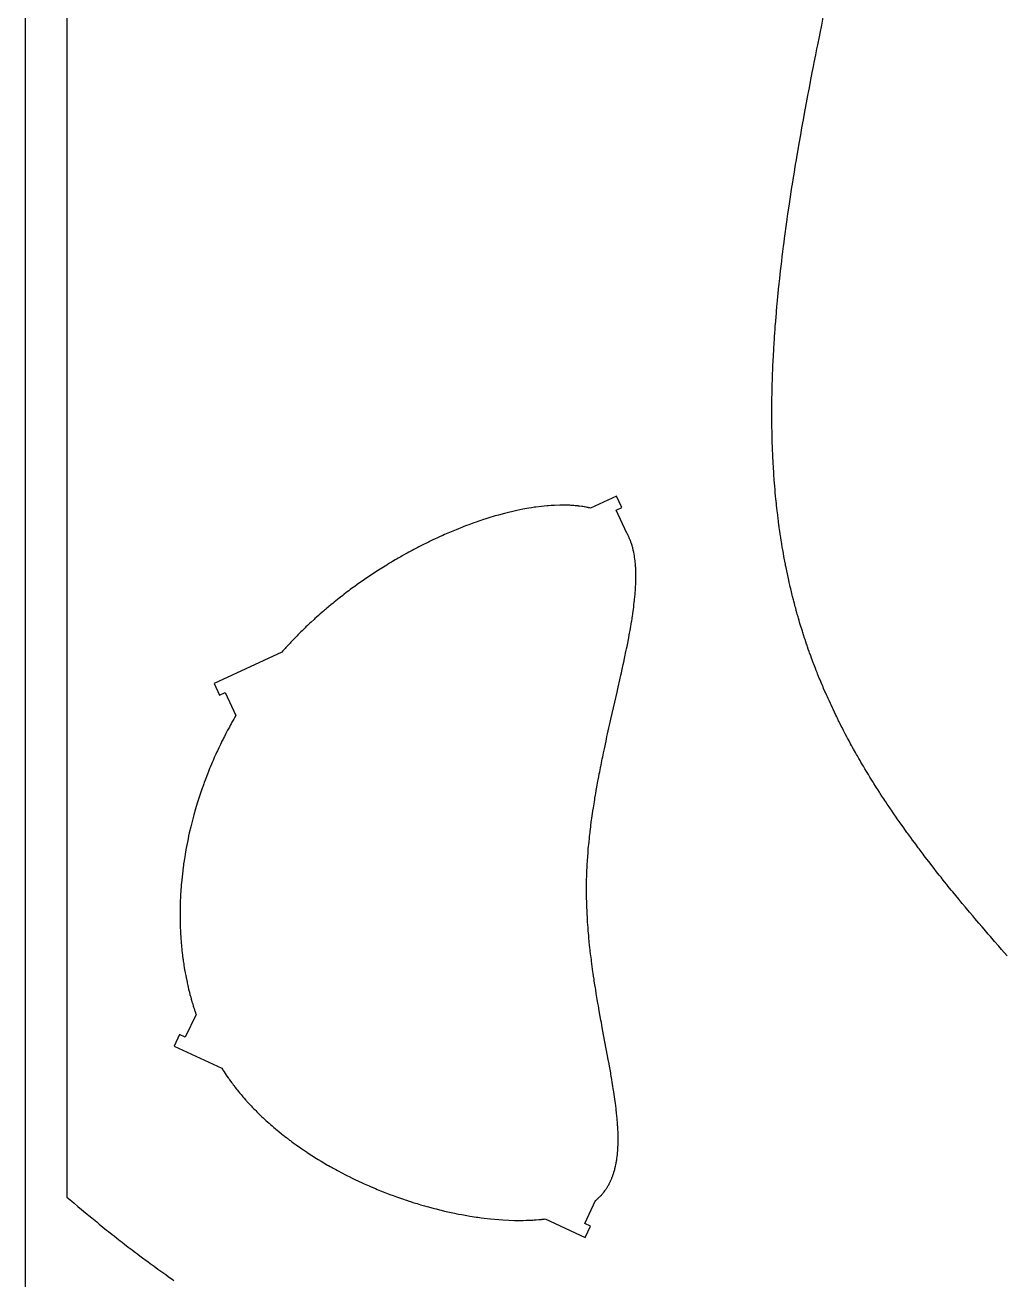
# Model space of a CAD drawing. Header units: metres. Extents: x 392 to 517, y -2 to 248.
# Drawn here: x 392.3 to 438.7, y 113.8 to 173.4 of the extents above; entities that cross this region are included whole.
import ezdxf

# ---------------------------------------------------------------- set-up
doc = ezdxf.new("R2010")
doc.units = ezdxf.units.M
doc.header["$MEASUREMENT"] = 0

msp = doc.modelspace()

# ---------------------------------------------------------------- linework, layer by layer
at = {"flags": 128}
for points in [[(517.347254, -2.443354), (517.347254, 247.556646), (392.347254, 247.556646), (392.347254, -2.443354), (517.347254, -2.443354)], [(394.327229, 188.579188), (394.32906, 117.750541)], [(438.938684, 129.189439), (438.67226, 129.495116), (438.539328, 129.648135), (438.340318, 129.877914), (438.141816, 130.10802), (438.04277, 130.223206), (437.845118, 130.45386), (437.746523, 130.569336), (437.598936, 130.742747), (437.402755, 130.97435), (437.304935, 131.090325), (437.15856, 131.264518), (437.012628, 131.438996), (436.939834, 131.526346), (436.810716, 131.681824), (436.746302, 131.759657), (436.649866, 131.876525), (436.50564, 132.052103), (436.361947, 132.228025), (436.290306, 132.316118), (436.147448, 132.492578), (436.076237, 132.580948), (435.969697, 132.713682), (435.857826, 132.853756), (435.802036, 132.923886), (435.718536, 133.0292), (435.59371, 133.187446), (435.469404, 133.346027), (435.407452, 133.425446), (435.283955, 133.584548), (435.222414, 133.664234), (435.130368, 133.783932), (435.008143, 133.943854), (434.94725, 134.023957), (434.85619, 134.144291), (434.76547, 134.264844), (434.72024, 134.325205), (434.600055, 134.486443), (434.5402, 134.567215), (434.5402, 134.567215), (434.450719, 134.688567), (434.361606, 134.810156), (434.317189, 134.87104), (434.228637, 134.992992), (434.184504, 135.05406), (434.118485, 135.145778), (434.001661, 135.309182), (433.943513, 135.391055), (433.856625, 135.514079), (433.770145, 135.637366), (433.72706, 135.699109), (433.641201, 135.822797), (433.598429, 135.884742), (433.534472, 135.977789), (433.44957, 136.102094), (433.407282, 136.164351), (433.344056, 136.25787), (433.249684, 136.398449), (433.17552, 136.509783), (433.138572, 136.565537), (433.08332, 136.649276), (433.000826, 136.775133), (432.918798, 136.90129), (432.877961, 136.964483), (432.796644, 137.091099), (432.756165, 137.154522), (432.695674, 137.249804), (432.615446, 137.377123), (432.575517, 137.440901), (432.515856, 137.536719), (432.426895, 137.680786), (432.357058, 137.79491), (432.322291, 137.852069), (432.270332, 137.937932), (432.192825, 138.067004), (432.115843, 138.196415), (432.07755, 138.261248), (432.001364, 138.391172), (431.963473, 138.456264), (431.90689, 138.554066), (431.831922, 138.684775), (431.794645, 138.750263), (431.738988, 138.848662), (431.656092, 138.99664), (431.591098, 139.113886), (431.558769, 139.172617), (431.510487, 139.260851), (431.438543, 139.39351), (431.367179, 139.526543), (431.331716, 139.5932), (431.261231, 139.7268), (431.226211, 139.793743), (431.17396, 139.894337), (431.104816, 140.028802), (431.07047, 140.09618), (431.019237, 140.197431), (430.968347, 140.298903), (430.943032, 140.349723), (430.883373, 140.470408), (430.853727, 140.53087), (430.809489, 140.621711), (430.743656, 140.758309), (430.678454, 140.895315), (430.646092, 140.963972), (430.581846, 141.101594), (430.549965, 141.170561), (430.502446, 141.274206), (430.439656, 141.412767), (430.408506, 141.482206), (430.36209, 141.586562), (430.316046, 141.691159), (430.293164, 141.743547), (430.232603, 141.883545), (430.202574, 141.953706), (430.157846, 142.059152), (430.113499, 142.164842), (430.091469, 142.21778), (430.047696, 142.32384), (430.025954, 142.376964), (429.993522, 142.456765), (429.942716, 142.583158), (429.917518, 142.646487), (429.879979, 142.741646), (429.824251, 142.88476), (429.769225, 143.028326), (429.741977, 143.10028), (429.688011, 143.244529), (429.661295, 143.316826), (429.621555, 143.425488), (429.569197, 143.570774), (429.543288, 143.643592), (429.504763, 143.753038), (429.466648, 143.862747), (429.447744, 143.917701), (429.443769, 143.929301), (429.425147, 143.983873), (429.388256, 144.093064), (429.351838, 144.202316), (429.32782, 144.275184), (429.280413, 144.421002), (429.245406, 144.530436), (429.222327, 144.603426), (429.176794, 144.749485), (429.154339, 144.822555), (429.110049, 144.968775), (429.066585, 145.115101), (429.038067, 145.212711), (429.019258, 145.277811), (428.982127, 145.408072), (428.966535, 145.463485), (428.935701, 145.574354), (428.905332, 145.685284), (428.885343, 145.75927), (428.845979, 145.907322), (428.81699, 146.018429), (428.797917, 146.092534), (428.760376, 146.240821), (428.741907, 146.315003), (428.705567, 146.463445), (428.67002, 146.611989), (428.64676, 146.711075), (428.631447, 146.777157), (428.601284, 146.909381), (428.576312, 147.021007), (428.559906, 147.095455), (428.52767, 147.244427), (428.511839, 147.318949), (428.480748, 147.468068), (428.450412, 147.617285), (428.430606, 147.716816), (428.417586, 147.783194), (428.391988, 147.916007), (428.377845, 147.990748), (428.350112, 148.1403), (428.32311, 148.289946), (428.305512, 148.389763), (428.293958, 148.45633), (428.271277, 148.589519), (428.246434, 148.739444), (428.230266, 148.839445), (428.219662, 148.906135), (428.198868, 149.039568), (428.183635, 149.139689), (428.173651, 149.206459), (428.154093, 149.340051), (428.144517, 149.406874), (428.12577, 149.540571), (428.107559, 149.674337), (428.095714, 149.763553), (428.087949, 149.823047), (428.072731, 149.942075), (428.051777, 150.111643), (428.038271, 150.224748), (428.029471, 150.300178), (428.012359, 150.4511), (427.999949, 150.564346), (427.991877, 150.63987), (427.97621, 150.790979), (427.968615, 150.866564), (427.953896, 151.017795), (427.939803, 151.169107), (427.930753, 151.270026), (427.924871, 151.337325), (427.913472, 151.47197), (427.899734, 151.642469), (427.891, 151.75619), (427.885365, 151.832028), (427.874542, 151.983761), (427.866814, 152.097612), (427.861845, 152.173536), (427.852347, 152.32544), (427.847815, 152.401421), (427.839185, 152.553437), (427.831127, 152.705528), (427.82607, 152.806962), (427.822839, 152.874603), (427.816708, 153.009928), (427.809579, 153.181279), (427.805214, 153.295564), (427.802476, 153.371775), (427.797407, 153.524251), (427.793961, 153.638654), (427.791831, 153.714945), (427.787972, 153.867577), (427.786241, 153.943918), (427.783174, 154.096653), (427.780629, 154.249454), (427.77922, 154.351359), (427.778407, 154.419312), (427.777085, 154.555257), (427.776514, 154.632347), (427.775756, 154.786575), (427.775506, 154.940869), (427.77562, 155.043768), (427.776513, 155.249652), (427.777759, 155.404139), (427.778863, 155.507166), (427.781717, 155.713302), (427.781717, 155.713302), (427.783465, 155.816412), (427.787596, 156.022713), (427.792563, 156.229122), (427.796335, 156.366788), (427.799051, 156.458591), (427.804965, 156.642259), (427.812123, 156.842264), (427.817304, 156.975535), (427.820937, 157.064353), (427.828631, 157.24192), (427.83477, 157.375036), (427.839037, 157.463753), (427.847985, 157.641118), (427.852664, 157.729768), (427.862426, 157.907002), (427.872722, 158.084151), (427.879878, 158.202203), (427.884777, 158.280883), (427.894881, 158.438195), (427.906402, 158.610313), (427.914348, 158.725016), (427.930868, 158.95432), (427.939438, 159.068922), (427.957187, 159.298029), (427.975739, 159.527005), (427.988544, 159.679586), (427.997273, 159.781276), (428.015186, 159.984581), (428.030765, 160.156046), (428.041384, 160.270318), (428.063176, 160.498772), (428.074345, 160.612956), (428.09722, 160.841236), (428.120801, 161.069402), (428.136907, 161.221451), (428.147813, 161.32279), (428.170025, 161.525403), (428.189175, 161.696291), (428.202147, 161.810184), (428.228577, 162.037891), (428.242031, 162.151706), (428.269412, 162.37926), (428.297412, 162.606715), (428.316416, 162.758296), (428.329233, 162.859327), (428.355218, 163.061332), (428.377501, 163.231716), (428.392535, 163.345276), (428.423029, 163.572329), (428.438485, 163.685821), (428.469809, 163.91274), (428.501673, 164.139571), (428.52321, 164.290745), (428.537697, 164.391506), (428.566975, 164.59298), (428.59199, 164.762924), (428.608822, 164.876195), (428.642855, 165.102677), (428.660053, 165.215888), (428.694806, 165.442254), (428.730025, 165.668545), (428.753759, 165.819365), (428.801822, 166.120908), (428.8292, 166.290471), (428.847585, 166.403491), (428.884673, 166.629481), (428.903372, 166.742451), (428.941076, 166.968341), (428.979178, 167.194167), (429.004796, 167.344683), (429.056538, 167.645634), (429.085934, 167.814871), (429.145331, 168.153249), (429.205512, 168.4915), (429.246052, 168.716934), (429.273259, 168.867193), (429.328096, 169.167645), (429.359183, 169.33661), (429.421857, 169.67446), (429.485173, 170.012206), (429.527726, 170.237315), (429.556242, 170.387364), (429.613613, 170.687407), (429.695024, 171.109225), (429.749747, 171.390364), (429.786418, 171.57776), (429.860193, 171.952481), (429.915881, 172.233465), (429.953166, 172.420762), (430.028099, 172.795297), (430.065736, 172.982537), (430.141324, 173.356967), (430.217297, 173.731334)], [(420.897078, 149.254304), (420.389936, 150.341873), (420.661828, 150.468659), (420.408257, 151.012443), (419.17673, 150.438173), (419.120784, 150.451326), (419.083134, 150.459739), (419.057878, 150.465188), (419.006994, 150.475708), (418.968507, 150.483266), (418.942697, 150.488147), (418.890711, 150.497531), (418.864537, 150.502034), (418.811828, 150.510664), (418.758644, 150.518792), (418.650864, 150.533547), (418.609966, 150.538565), (418.582557, 150.541755), (418.527396, 150.547762), (418.499645, 150.550579), (418.443806, 150.555842), (418.387518, 150.560609), (418.273618, 150.568662), (418.24487, 150.570367), (418.187051, 150.57341), (418.128803, 150.575961), (418.011039, 150.579596), (417.951532, 150.580681), (417.83129, 150.581392), (417.709436, 150.580164), (417.461036, 150.57192), (417.429556, 150.57035), (417.366316, 150.56685), (417.302705, 150.562872), (417.174389, 150.553489), (417.109693, 150.548085), (416.979243, 150.535857), (416.847414, 150.521742), (416.579753, 150.487884), (416.512029, 150.478253), (416.37564, 150.457596), (416.238024, 150.435088), (415.959253, 150.384549), (415.675987, 150.326697), (415.097067, 150.189307), (414.80196, 150.109894), (414.653114, 150.067535), (414.353007, 149.977551), (414.201816, 149.929942), (414.04991, 149.880598), (413.973701, 149.855279), (413.820789, 149.803348), (413.744096, 149.77674), (413.628771, 149.736025), (413.474494, 149.680247), (413.397147, 149.651721), (413.280877, 149.608139), (413.164321, 149.563608), (413.10594, 149.540987), (412.793503, 149.416366), (412.636665, 149.351558), (412.479459, 149.285093), (412.400729, 149.251243), (412.243036, 149.182311), (412.164082, 149.147231), (412.045527, 149.093846), (411.887247, 149.021244), (411.808028, 148.984335), (411.689112, 148.928217), (411.570105, 148.871193), (411.510572, 148.842343), (411.351735, 148.764311), (411.272281, 148.724697), (411.153067, 148.664533), (411.033827, 148.603479), (410.974201, 148.572619), (410.854948, 148.510236), (410.795324, 148.478714), (410.705896, 148.431018), (410.546955, 148.345007), (410.467513, 148.301419), (410.348399, 148.235312), (410.229356, 148.168337), (410.169865, 148.134525), (410.050955, 148.066255), (409.991539, 148.031797), (409.902469, 147.979708), (409.783819, 147.909509), (409.724545, 147.874089), (409.635704, 147.820562), (409.546951, 147.766557), (409.502609, 147.739376), (409.188039, 147.542677), (409.031302, 147.442096), (408.874975, 147.340037), (408.796977, 147.288456), (408.64133, 147.184196), (408.563691, 147.131519), (408.447474, 147.051822), (408.292991, 146.944292), (408.215963, 146.889987), (408.100698, 146.807856), (407.98578, 146.72492), (407.928455, 146.683152), (407.776043, 146.570792), (407.700093, 146.514082), (407.5865, 146.428356), (407.473318, 146.34184), (407.416886, 146.298287), (407.304348, 146.210592), (407.248245, 146.166452), (407.164305, 146.099875), (407.015729, 145.980438), (406.941762, 145.920204), (406.868014, 145.859627), (406.831224, 145.82921), (406.757813, 145.768121), (406.721194, 145.737449), (406.666374, 145.691281), (406.593488, 145.629428), (406.557134, 145.598375), (406.502718, 145.551636), (406.421352, 145.481174), (406.349292, 145.418184), (406.313357, 145.386563), (406.259575, 145.338976), (406.179177, 145.267243), (406.099113, 145.195089), (406.059208, 145.158855), (405.918027, 145.029177), (405.847854, 144.963844), (405.777966, 144.898183), (405.74313, 144.86523), (405.673676, 144.799079), (405.63906, 144.765882), (405.587274, 144.715934), (405.518491, 144.649052), (405.484213, 144.61549), (405.43294, 144.564996), (405.356359, 144.488916), (405.288621, 144.420947), (405.254871, 144.386843), (405.204397, 144.335538), (405.129029, 144.258243), (405.054078, 144.180546), (405.016761, 144.141548), (404.950682, 144.07197), (404.91777, 144.037064), (404.868563, 143.984556), (404.795118, 143.905464), (404.722118, 143.825976), (404.685786, 143.786084), (404.613463, 143.706005), (404.577473, 143.665819), (404.523705, 143.605355), (401.31732, 142.110193), (401.570891, 141.566408), (401.842783, 141.693194), (402.349925, 140.605624), (402.285996, 140.495936), (402.243785, 140.422603), (402.215826, 140.373624), (402.160344, 140.275451), (402.119116, 140.201635), (402.091814, 140.152337), (402.037647, 140.053533), (402.010783, 140.004029), (401.957496, 139.904817), (401.904796, 139.805339), (401.869991, 139.738874), (401.801166, 139.605601), (401.762914, 139.530437), (401.737598, 139.48025), (401.68741, 139.379689), (401.662539, 139.329318), (401.613243, 139.228395), (401.564543, 139.127236), (401.532408, 139.059668), (401.468935, 138.924227), (401.445408, 138.873335), (401.398802, 138.771384), (401.352799, 138.669218), (401.322464, 138.600989), (401.262599, 138.464255), (401.218406, 138.361467), (401.189281, 138.292831), (401.131839, 138.155301), (401.103524, 138.086409), (401.047705, 137.948379), (400.992973, 137.810028), (400.886777, 137.532406), (400.84808, 137.427996), (400.822625, 137.358301), (400.772538, 137.218705), (400.747908, 137.148808), (400.699473, 137.008819), (400.652143, 136.868582), (400.560808, 136.587402), (400.516809, 136.446481), (400.516809, 136.446481), (400.432162, 136.16403), (400.352002, 135.880838), (400.20523, 135.312567), (400.138665, 135.027658), (400.107097, 134.885048), (400.076675, 134.742347), (400.061896, 134.670966), (400.005659, 134.385271), (399.979274, 134.242339), (399.954049, 134.099364), (399.941873, 134.027864), (399.918392, 133.884846), (399.907089, 133.81333), (399.890683, 133.706052), (399.869832, 133.563013), (399.859846, 133.491496), (399.845417, 133.384227), (399.831651, 133.27697), (399.825016, 133.223347), (399.792436, 132.937452), (399.777923, 132.79458), (399.764597, 132.651773), (399.758381, 132.580398), (399.746843, 132.437709), (399.741522, 132.366398), (399.734102, 132.259477), (399.725257, 132.117008), (399.721285, 132.045817), (399.715891, 131.939086), (399.711175, 131.832428), (399.709071, 131.779127), (399.704293, 131.63709), (399.702357, 131.566127), (399.700023, 131.459757), (399.698371, 131.35348), (399.697802, 131.300377), (399.697178, 131.194246), (399.697123, 131.141219), (399.697362, 131.061729), (399.70135, 130.779607), (399.705184, 130.638864), (399.710249, 130.498346), (399.713244, 130.428175), (399.720161, 130.288017), (399.724083, 130.218031), (399.730548, 130.113174), (399.740254, 129.973598), (399.745573, 129.903913), (399.754137, 129.799518), (399.763401, 129.695286), (399.768297, 129.643232), (399.782214, 129.504631), (399.789642, 129.435446), (399.801373, 129.331819), (399.813811, 129.228375), (399.820296, 129.176722), (399.833797, 129.073561), (399.840813, 129.022053), (399.851672, 128.944883), (399.871964, 128.80797), (399.882586, 128.73965), (399.899113, 128.637344), (399.916356, 128.535252), (399.925246, 128.484287), (399.943563, 128.382522), (399.952992, 128.331724), (399.967471, 128.255632), (399.987406, 128.154379), (399.997644, 128.10384), (400.013339, 128.028142), (400.02944, 127.95258), (400.037643, 127.914849), (400.067635, 127.780978), (400.083114, 127.71421), (400.106938, 127.614268), (400.131489, 127.514585), (400.144038, 127.464842), (400.169682, 127.365555), (400.182778, 127.316013), (400.202764, 127.241826), (400.230053, 127.143152), (400.243972, 127.09392), (400.265195, 127.020203), (400.28683, 126.946647), (400.297803, 126.90993), (400.32757, 126.812218), (400.34273, 126.763472), (400.365815, 126.690492), (400.389316, 126.617681), (400.401222, 126.58134), (400.425347, 126.508786), (400.437565, 126.472574), (400.456088, 126.418338), (399.948946, 125.330769), (399.677054, 125.457555), (399.423483, 124.91377), (401.677334, 123.862782), (401.724434, 123.789012), (401.7482, 123.752249), (401.784119, 123.69726), (401.838606, 123.615126), (401.893824, 123.533415), (401.921707, 123.49272), (401.978023, 123.411652), (402.006456, 123.371281), (402.04945, 123.310928), (402.107419, 123.230841), (402.136679, 123.190964), (402.180914, 123.131356), (402.225565, 123.072), (402.248045, 123.042417), (402.29105, 122.986378), (402.319927, 122.949146), (402.378174, 122.874988), (402.407543, 122.838063), (402.466765, 122.764521), (402.526629, 122.691388), (402.566891, 122.642862), (402.593889, 122.610612), (402.648256, 122.546357), (402.679053, 122.510356), (402.741111, 122.438665), (402.803781, 122.367385), (402.845898, 122.320095), (402.874124, 122.288671), (402.93093, 122.226067), (402.995396, 122.15603), (403.038699, 122.109568), (403.067711, 122.078696), (403.126077, 122.017199), (403.170148, 121.971292), (403.199669, 121.940789), (403.259046, 121.880032), (403.2889, 121.849777), (403.348937, 121.789514), (403.409408, 121.72958), (403.531635, 121.610705), (403.566316, 121.57751), (403.636074, 121.511434), (403.706354, 121.445779), (403.753494, 121.402242), (403.785047, 121.373321), (403.848454, 121.315729), (403.920261, 121.251335), (403.968408, 121.208641), (404.000627, 121.180282), (404.065354, 121.123815), (404.11415, 121.081684), (404.146798, 121.053701), (404.212376, 120.997987), (404.245304, 120.970255), (404.311436, 120.915043), (404.377932, 120.860167), (404.511995, 120.751423), (404.588022, 120.690846), (404.63895, 120.650698), (404.673008, 120.624038), (404.741377, 120.570972), (404.792874, 120.531394), (404.827308, 120.505115), (404.896422, 120.45281), (404.9311, 120.426784), (405.000697, 120.374987), (405.070611, 120.323529), (405.211368, 120.221633), (405.264465, 120.183773), (405.299957, 120.15864), (405.371162, 120.108628), (405.406874, 120.083751), (405.478516, 120.034251), (405.550441, 119.985094), (405.695129, 119.887805), (405.731471, 119.863697), (405.804357, 119.815739), (405.877506, 119.768124), (406.024577, 119.673926), (406.09849, 119.627344), (406.247045, 119.535215), (406.396544, 119.444468), (406.698219, 119.267135), (406.740915, 119.242644), (406.826502, 119.193991), (406.912342, 119.145779), (406.969705, 119.113884), (407.084753, 119.050682), (407.171311, 119.003797), (407.229143, 118.972786), (407.3451, 118.911357), (407.403222, 118.880938), (407.519741, 118.820693), (407.636615, 118.761241), (407.714721, 118.722046), (407.871365, 118.644715), (407.959721, 118.601838), (408.018717, 118.573502), (408.136924, 118.517427), (408.196131, 118.489689), (408.31474, 118.434813), (408.31474, 118.434813), (408.433598, 118.380736), (408.512968, 118.34513), (408.671997, 118.274988), (408.731728, 118.249053), (408.851332, 118.197786), (408.971114, 118.147325), (409.051059, 118.114133), (409.211147, 118.048825), (409.331367, 118.000789), (409.411579, 117.969215), (409.572136, 117.907149), (409.652472, 117.876658), (409.813237, 117.816761), (409.974094, 117.758315), (410.295932, 117.645784), (410.386448, 117.615185), (410.446784, 117.595042), (410.567432, 117.555374), (410.62774, 117.535848), (410.748312, 117.497415), (410.868813, 117.459808), (410.9491, 117.435195), (411.109541, 117.387073), (411.169654, 117.369407), (411.289784, 117.334698), (411.409773, 117.300819), (411.489679, 117.278695), (411.649263, 117.235559), (411.768733, 117.204181), (411.848267, 117.183726), (412.007043, 117.143933), (412.086277, 117.124595), (412.24441, 117.087038), (412.402067, 117.050976), (412.715805, 116.983348), (412.832867, 116.959537), (412.910717, 116.944133), (413.065936, 116.914457), (413.143296, 116.900185), (413.297493, 116.872776), (413.450963, 116.846881), (413.755569, 116.799647), (413.831207, 116.78879), (413.981835, 116.76822), (414.131567, 116.749178), (414.428194, 116.715689), (415.009053, 116.667179), (415.292687, 116.652204), (415.571392, 116.643447), (415.708803, 116.641408), (415.979556, 116.642023), (416.112822, 116.644682), (416.244632, 116.648915), (416.309979, 116.651621), (416.439535, 116.658218), (416.503734, 116.662108), (416.567541, 116.666393), (416.599296, 116.668685), (416.725312, 116.678839), (416.78771, 116.684511), (416.849694, 116.69058), (416.88053, 116.693764), (416.941887, 116.700429), (416.972406, 116.70391), (417.017984, 116.709319), (418.920996, 115.82193), (419.174567, 116.365715), (418.902675, 116.4925), (419.409817, 117.58007), (419.442952, 117.60791), (419.464705, 117.626695), (419.479058, 117.639318), (419.507408, 117.664801), (419.52836, 117.684122), (419.54218, 117.697101), (419.569471, 117.723296), (419.582941, 117.736511), (419.609532, 117.763177), (419.635662, 117.790156), (419.652826, 117.808315), (419.686545, 117.845049), (419.705157, 117.865954), (419.717424, 117.879987), (419.74162, 117.908285), (419.75355, 117.922549), (419.777075, 117.951309), (419.800157, 117.980374), (419.8153, 117.999921), (419.845002, 118.039419), (419.855941, 118.054371), (419.877492, 118.0845), (419.898613, 118.114931), (419.912456, 118.135386), (419.939573, 118.176695), (419.959418, 118.208025), (419.972415, 118.229077), (419.997851, 118.271578), (420.010293, 118.293025), (420.034627, 118.336314), (420.058234, 118.380124), (420.103296, 118.469302), (420.115458, 118.494756), (420.123442, 118.511815), (420.139115, 118.54615), (420.146805, 118.563425), (420.161892, 118.598191), (420.176592, 118.633243), (420.186179, 118.656769), (420.204842, 118.7042), (420.211667, 118.722117), (420.225034, 118.758162), (420.238026, 118.794488), (420.246481, 118.818862), (420.262898, 118.867982), (420.274783, 118.905147), (420.282504, 118.930078), (420.297465, 118.980308), (420.304706, 119.005608), (420.318715, 119.056572), (420.332097, 119.108023), (420.357009, 119.212374), (420.369951, 119.271914), (420.378158, 119.311944), (420.383443, 119.338778), (420.39357, 119.392802), (420.400782, 119.433629), (420.405409, 119.460994), (420.41423, 119.516075), (420.418427, 119.54379), (420.426397, 119.599569), (420.433807, 119.65581), (420.446973, 119.769669), (420.451351, 119.812837), (420.454102, 119.841757), (420.459206, 119.899936), (420.461561, 119.929195), (420.46588, 119.988048), (420.469683, 120.047347), (420.475771, 120.167276), (420.476981, 120.197533), (420.479033, 120.258377), (420.480599, 120.319655), (420.4823, 120.44351), (420.482449, 120.506082), (420.481375, 120.632501), (420.478516, 120.760606), (420.467656, 121.021798), (420.463411, 121.096439), (420.4603, 121.146485), (420.453415, 121.247254), (420.449647, 121.297976), (420.441473, 121.40009), (420.432468, 121.50309), (420.426014, 121.572246), (420.421514, 121.618565), (420.412053, 121.711718), (420.406464, 121.764417), (420.394724, 121.870457), (420.382252, 121.977347), (420.373543, 122.049076), (420.367564, 122.097102), (420.355204, 122.193647), (420.340672, 122.30304), (420.330626, 122.376425), (420.309703, 122.524275), (420.29884, 122.598736), (420.276342, 122.74872), (420.25286, 122.900101), (420.236685, 123.00179), (420.203156, 123.206984), (420.183643, 123.323456), (420.170387, 123.401519), (420.143312, 123.558632), (420.129506, 123.637677), (420.10139, 123.796731), (420.072645, 123.957056), (420.05316, 124.064635), (420.013483, 124.281441), (419.983171, 124.445463), (419.921347, 124.777073), (419.79438, 125.454022), (419.73008, 125.799059), (419.687197, 126.031412), (419.665797, 126.148269), (419.633795, 126.324392), (419.586112, 126.590419), (419.544179, 126.828699), (419.523412, 126.948464), (419.492557, 127.128876), (419.462101, 127.310189), (419.447039, 127.401177), (419.417282, 127.583807), (419.402599, 127.675443), (419.380839, 127.813292), (419.352352, 127.997816), (419.338349, 128.090383), (419.317664, 128.229609), (419.297382, 128.369278), (419.297382, 128.369278), (419.287399, 128.439277), (419.252805, 128.689025), (419.236065, 128.814396), (419.219716, 128.94009), (419.211693, 129.003057), (419.19596, 129.129227), (419.188254, 129.192428), (419.176902, 129.287374), (419.16216, 129.414232), (419.154962, 129.477773), (419.144389, 129.573223), (419.129043, 129.716702), (419.115935, 129.84454), (419.109575, 129.908564), (419.100282, 130.004729), (419.086911, 130.149262), (419.074244, 130.294129), (419.06818, 130.366686), (419.057858, 130.495875), (419.05292, 130.560564), (419.045797, 130.657712), (419.035765, 130.80369), (419.026537, 130.949967), (419.02223, 131.023215), (419.014248, 131.169925), (419.010578, 131.243386), (419.005481, 131.353705), (419.000087, 131.48465), (418.997657, 131.550201), (418.994352, 131.648622), (418.991462, 131.747156), (418.990173, 131.796464), (418.987916, 131.895162), (418.986948, 131.944552), (418.985699, 132.018685), (418.984419, 132.11762), (418.983945, 132.167125), (418.983445, 132.24143), (418.983174, 132.352992), (418.983422, 132.452259), (418.983721, 132.501928), (418.984391, 132.576474), (418.985897, 132.688388), (418.988014, 132.800414), (418.989305, 132.856467), (418.991434, 132.937094), (418.993031, 132.990875), (418.996648, 133.098505), (418.998665, 133.152352), (419.003113, 133.26011), (419.008105, 133.367947), (419.011731, 133.439881), (419.01428, 133.487854), (419.01969, 133.583841), (419.022913, 133.637857), (419.029747, 133.745935), (419.037089, 133.854071), (419.042261, 133.926191), (419.053264, 134.070497), (419.062082, 134.178779), (419.068225, 134.250988), (419.081136, 134.395454), (419.0879, 134.467707), (419.102031, 134.612246), (419.11695, 134.756822), (419.127326, 134.853219), (419.14908, 135.046033), (419.155435, 135.100264), (419.168449, 135.208723), (419.181863, 135.317176), (419.191023, 135.389472), (419.209857, 135.534045), (419.224421, 135.64245), (419.234335, 135.714707), (419.254644, 135.859181), (419.265033, 135.931396), (419.286271, 136.075773), (419.308106, 136.220071), (419.322983, 136.316221), (419.353486, 136.508386), (419.371067, 136.616393), (419.382953, 136.68836), (419.407107, 136.832197), (419.419372, 136.904064), (419.444263, 137.04769), (419.469622, 137.191161), (419.486778, 137.286717), (419.521666, 137.477593), (419.534939, 137.549086), (419.561784, 137.691925), (419.58901, 137.834559), (419.607364, 137.929528), (419.644532, 138.119163), (419.672789, 138.261111), (419.691798, 138.355605), (419.7302, 138.544244), (419.749583, 138.638383), (419.788681, 138.826282), (419.828187, 139.013655), (419.908241, 139.386715), (419.953773, 139.595508), (419.984287, 139.734258), (420.045612, 140.010639), (420.076385, 140.148247), (420.138057, 140.422242), (420.199769, 140.694532), (420.322706, 141.233642), (420.430621, 141.706242), (420.483818, 141.940043), (420.562359, 142.287444), (420.613729, 142.51675), (420.639076, 142.630692), (420.676637, 142.800691), (420.725791, 143.025614), (420.74994, 143.137309), (420.78559, 143.303874), (420.820514, 143.46924), (420.837689, 143.551465), (420.867728, 143.696876), (420.882502, 143.769209), (420.904345, 143.877235), (420.936368, 144.038195), (420.967461, 144.197836), (420.982644, 144.277154), (421.012257, 144.434766), (421.026674, 144.513054), (421.0478, 144.629829), (421.083816, 144.835451), (421.101058, 144.937296), (421.117771, 145.038486), (421.125925, 145.088833), (421.141819, 145.189027), (421.149556, 145.238871), (421.160894, 145.313319), (421.175504, 145.411984), (421.182588, 145.461058), (421.192932, 145.534341), (421.207804, 145.643524), (421.220361, 145.739821), (421.226402, 145.7877), (421.235159, 145.85918), (421.247604, 145.96563), (421.259201, 146.071146), (421.264677, 146.12355), (421.273868, 146.216125), (421.2782, 146.262129), (421.284364, 146.330776), (421.292846, 146.432934), (421.300395, 146.534108), (421.303814, 146.584322), (421.307998, 146.650885), (421.309928, 146.683998), (421.312618, 146.733457), (421.316189, 146.807168), (421.322382, 146.979572), (421.324254, 147.064538), (421.325293, 147.148668), (421.325496, 147.190418), (421.325259, 147.27328), (421.324816, 147.314391), (421.323742, 147.375655), (421.321535, 147.456583), (421.320096, 147.49672), (421.317513, 147.556514), (421.314415, 147.615812), (421.312672, 147.645273), (421.307383, 147.723223), (421.304386, 147.761862), (421.299445, 147.819395), (421.293965, 147.876417), (421.29102, 147.904735), (421.28472, 147.960983), (421.281362, 147.988912), (421.276065, 148.030562), (421.265867, 148.103876), (421.26039, 148.140181), (421.251697, 148.194196), (421.242427, 148.247677), (421.237574, 148.274217), (421.227426, 148.32689), (421.222131, 148.353024), (421.213909, 148.391969), (421.202423, 148.443417), (421.196453, 148.468935), (421.187214, 148.506953), (421.17763, 148.544659), (421.172709, 148.563395), (421.154505, 148.629375), (421.144987, 148.66199), (421.130184, 148.710443), (421.114748, 148.758327), (421.106789, 148.782055), (421.09039, 148.829081), (421.081947, 148.852378), (421.068977, 148.887052), (421.051109, 148.932776), (421.041927, 148.95542), (421.027843, 148.98911), (421.027843, 148.98911), (421.013383, 149.02247), (421.006011, 149.039025), (420.985888, 149.082765), (420.975571, 149.104412), (420.959776, 149.136603), (420.943593, 149.168457), (420.935356, 149.184257), (420.918589, 149.215602), (420.910059, 149.231147), (420.897078, 149.254304)], [(394.32906, 117.750541), (394.483328, 117.61812), (394.560577, 117.552101), (394.676594, 117.453314), (394.850944, 117.305677), (395.025686, 117.158696), (395.113205, 117.085453), (395.28854, 116.939464), (395.376356, 116.86672), (395.508268, 116.757917), (395.664901, 116.629455), (395.743337, 116.565424), (395.861141, 116.469628), (396.038185, 116.326501), (396.215636, 116.184057), (396.304516, 116.113092), (396.482584, 115.971679), (396.571773, 115.901232), (396.705751, 115.795888), (396.864842, 115.671542), (396.944512, 115.609577), (397.064172, 115.516889), (397.244012, 115.378443), (397.424274, 115.240704), (397.514564, 115.1721), (397.695463, 115.035428), (397.786073, 114.96736), (397.922188, 114.865593), (398.083823, 114.745505), (398.164768, 114.685675), (398.286345, 114.596197), (398.469072, 114.462586), (398.652235, 114.329702), (398.743979, 114.263534), (398.927797, 114.131748), (399.01987, 114.06613), (399.158187, 113.968049), (399.322439, 113.852344), (399.404697, 113.794711)]]:
    msp.add_lwpolyline(points, dxfattribs=at)

doc.saveas('drawing.dxf')
